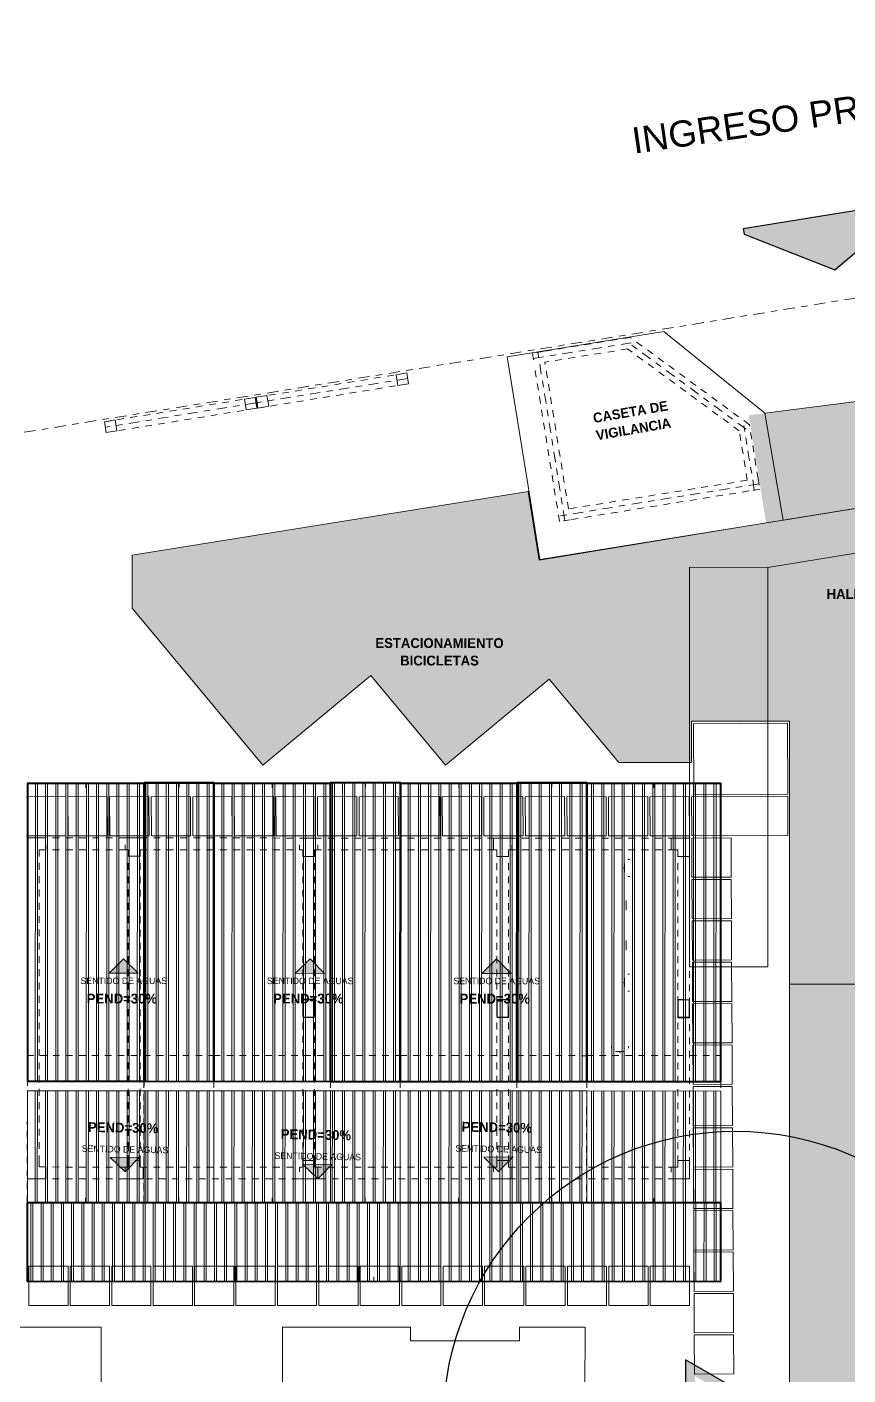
# Model space of a CAD drawing. Header units: inches. Extents: x 1693 to 10990, y 1878 to 5055.
# Drawn here: x 10282.31 to 10295.02, y 4387.97 to 4408.85 of the extents above; entities that cross this region are included whole.
import ezdxf

# ---------------------------------------------------------------- set-up
doc = ezdxf.new("R2010")
doc.units = ezdxf.units.IN
for name, pattern in [('Línea Oculta', [0.15875, 0.105833, -0.052917]), ('Punto & Raya', [0.335139, 0.176389, -0.088194, 0, -0.070556]), ('Punto & Rayas', [0.335139, 0.15875, -0.088194, 0, -0.088194]), ('Rayas Pequeñas', [0.141111, 0.070556, -0.070556])]:
    doc.linetypes.add(name, pattern=pattern)
for name, color, linetype, lineweight, true_color in [('BLOQUE A-COLUMNAS_Pluma_Nº__88', 7, 'Continuous', 20, 0xfd4435), ('BLOQUE A-VIGAS_Pluma_Nº__90', 7, 'Continuous', 5, 0x00bfbf), ('BLOQUE E-MOBILIARIO_Pluma_Nº__167', 7, 'Continuous', 13, 0x6a6a6a), ('CERCO F-COLUMNAS_Pluma_Nº__88', 7, 'Continuous', 20, 0xfd4435), ('CERCO F-VIGAS_Pluma_Nº__69', 7, 'Continuous', 5, 0x71cebe), ('CERCO F-VIGAS_Pluma_Nº__90', 7, 'Continuous', 5, 0x00bfbf), ('CUBIERTA CALAMINON Y TRANSLUCIDO_Pluma_Nº__162', 7, 'Continuous', 25, 0xaaaaaa), ('CUBIERTA CALAMINON Y TRANSLUCIDO_Pluma_Nº__3', 7, 'Continuous', 5, 0xff6600), ('CUBIERTA CALAMINON Y TRANSLUCIDO_Pluma_Nº__4', 7, 'Continuous', 13, 0x029e21), ('CUBIERTA CALAMINON Y TRANSLUCIDO_Pluma_Nº__92', 7, 'Continuous', 13, 0xbf8080), ('Estructura - Forjados_Pluma_Nº__105', 7, 'Continuous', 13, 0xcae6ff), ('Estructura - Forjados_Pluma_Nº__251', 7, 'Continuous', 13, 0x0080c0)]:
    doc.layers.add(name, color=color, linetype=linetype, lineweight=lineweight, true_color=true_color)
for name, color, linetype, lineweight in [('BLOQUE A-ZONAS_Pluma_Nº__1', 7, 'Continuous', 13), ('BLOQUE E-MOBILIARIO_Pluma_Nº__211', 230, 'Continuous', 13), ('CUBIERTA CALAMINON Y TRANSLUCIDO_Pluma_Nº__142', 8, 'Continuous', 13), ('CUBIERTA CALAMINON Y TRANSLUCIDO_Pluma_Nº__222', 7, 'Continuous', 20), ('CUBIERTA CALAMINON Y TRANSLUCIDO_Pluma_Nº__223', 7, 'Continuous', 30), ('CUBIERTA CALAMINON Y TRANSLUCIDO_Pluma_Nº__224', 7, 'Continuous', 40), ('CUBIERTA CALAMINON Y TRANSLUCIDO_Pluma_Nº__247', 5, 'Continuous', 13), ('Estructura - Forjados_Pluma_Nº__101', 252, 'Continuous', 13), ('Estructura - Forjados_Pluma_Nº__141', 7, 'Continuous', 20), ('Estructura - Forjados_Pluma_Nº__222', 7, 'Continuous', 20), ('Nuevo_BLOQUE A-ZONAS_Pluma_Nº__221', 7, 'Continuous', 13), ('PROYECC', 10, 'Punto & Raya', 0)]:
    doc.layers.add(name, color=color, linetype=linetype, lineweight=lineweight)
doc.layers.add('Mastil metalico', color=144, linetype='Continuous')
doc.layers.add('P02', color=2, linetype='Continuous')
doc.styles.add('Estilo_Generado_1', font='arialbd.ttf')
doc.styles.add('Estilo_Generado_11', font='MAIAN.TTF')
doc.styles.add('Estilo_Generado_2', font='arial.ttf')

msp = doc.modelspace()

# ---------------------------------------------------------------- hatches: boundary and pattern name
at = {"layer": 'CUBIERTA CALAMINON Y TRANSLUCIDO_Pluma_Nº__142', "linetype": 'Continuous', "lineweight": 13}
msp.add_hatch(color=8, dxfattribs=at).paths.add_polyline_path([(10294.81, 4405.087), (10295.961, 4406.061), (10295.948, 4406.14), (10293.395, 4405.723), (10293.408, 4405.644)])
at = {"layer": 'CUBIERTA CALAMINON Y TRANSLUCIDO_Pluma_Nº__162', "linetype": 'Continuous', "lineweight": 25, "true_color": 0xaaaaaa}
h = msp.add_hatch(dxfattribs=at)
h.set_pattern_fill('PARQUET_1_4', color=253, scale=0.675042, angle=18.9479, style=0, pattern_type=2)
h.set_pattern_definition([(63.948, (10295.2776, 4391.2599), (-1.09162, 0.53365), [0.759423, -0.455654]), (63.948, (10295.0744, 4391.1901), (-1.09162, 0.53365), [0.759423, -0.455654]), (63.948, (10294.8713, 4391.1204), (-1.09162, 0.53365), [0.759423, -0.455654]), (63.948, (10294.6681, 4391.0506), (-1.09162, 0.53365), [0.759423, -0.455654]), (63.948, (10294.465, 4390.9809), (-1.09162, 0.53365), [0.759423, -0.455654]), (63.948, (10294.2618, 4390.9111), (-1.09162, 0.53365), [0.759423, -0.455654]), (63.948, (10294.0586, 4390.8414), (-1.09162, 0.53365), [0.759423, -0.455654]), (63.948, (10293.8555, 4390.7716), (-1.09162, 0.53365), [0.759423, -0.455654]), (153.948, (10295.5444, 4391.8057), (0.53365, 1.09162), [0.759423, -0.455654]), (153.948, (10295.3412, 4391.7359), (0.53365, 1.09162), [0.759423, -0.455654]), (153.948, (10295.1381, 4391.6662), (0.53365, 1.09162), [0.759423, -0.455654]), (153.948, (10294.9349, 4391.5964), (0.53365, 1.09162), [0.759423, -0.455654]), (153.948, (10294.7318, 4391.5267), (0.53365, 1.09162), [0.759423, -0.455654]), (153.948, (10294.5286, 4391.457), (0.53365, 1.09162), [0.759423, -0.455654]), (153.948, (10294.3255, 4391.3872), (0.53365, 1.09162), [0.759423, -0.455654]), (153.948, (10294.1223, 4391.3174), (0.53365, 1.09162), [0.759423, -0.455654])])
h.paths.add_polyline_path([(10294.105, 4375.237), (10296.078, 4375.237), (10318.901, 4375.275), (10318.838, 4377.679), (10297.581, 4377.768), (10297.583, 4401.792), (10294.114, 4401.226), (10293.748, 4401.171), (10290.236, 4400.593), (10290.149, 4401.134), (10290.064, 4401.659), (10283.936, 4400.673), (10283.936, 4399.848), (10285.96, 4397.417), (10287.628, 4398.806), (10288.785, 4397.416), (10290.388, 4398.751), (10291.467, 4397.457), (10292.591, 4397.459), (10292.591, 4398.101), (10294.113, 4398.1)])
at = {"layer": 'CUBIERTA CALAMINON Y TRANSLUCIDO_Pluma_Nº__4', "linetype": 'Continuous', "lineweight": 0, "true_color": 0xbfe6c7}
msp.add_hatch(color=254, dxfattribs=at).paths.add_polyline_path([(10293.748, 4401.171), (10297.776, 4401.823), (10297.533, 4403.356), (10293.479, 4402.837), (10293.565, 4402.305)])
at = {"layer": 'Estructura - Forjados_Pluma_Nº__101', "linetype": 'Continuous', "lineweight": 13}
h = msp.add_hatch(dxfattribs=at)
h.set_pattern_fill('DOBLE_1_4', color=252, scale=0.675042, angle=18.9479, style=0, pattern_type=2)
h.set_pattern_definition([(89.9945, (10284.33737, 4394.35658), (0.157911, 0.249468), []), (89.9945, (10284.30579, 4394.30668), (0.157911, 0.249468), [])])
h.paths.add_polyline_path([(10284.12, 4392.522), (10284.121, 4397.134), (10285.201, 4397.134), (10285.2, 4392.522)])
h = msp.add_hatch(dxfattribs=at)
h.set_pattern_fill('DOBLE_1_4', color=252, scale=0.675042, angle=18.9479, style=0, pattern_type=2)
h.set_pattern_definition([(89.9945, (10287.22342, 4394.3558), (0.157911, 0.249468), []), (89.9945, (10287.19184, 4394.3059), (0.157911, 0.249468), [])])
h.paths.add_polyline_path([(10287.006, 4392.521), (10287.007, 4397.145), (10288.087, 4397.145), (10288.086, 4392.521)])
h = msp.add_hatch(dxfattribs=at)
h.set_pattern_fill('DOBLE_1_4', color=252, scale=0.675042, angle=18.9479, style=0, pattern_type=2)
h.set_pattern_definition([(89.9945, (10290.10947, 4394.35501), (0.157911, 0.249468), []), (89.9945, (10290.07789, 4394.30512), (0.157911, 0.249468), [])])
h.paths.add_polyline_path([(10289.892, 4392.52), (10289.893, 4397.133), (10290.973, 4397.132), (10290.972, 4392.52)])
h = msp.add_hatch(dxfattribs=at)
h.set_pattern_fill('DOBLE_1_4', color=252, scale=0.675042, angle=18.9479, style=0, pattern_type=2)
h.set_pattern_definition([(269.972, (10284.33637, 4390.53875), (-0.157766, 0.249559), []), (269.972, (10284.30481, 4390.58866), (-0.157766, 0.249559), [])])
h.paths.add_polyline_path([(10284.12, 4392.374), (10284.119, 4390.64), (10285.199, 4390.64), (10285.2, 4392.373)])
h = msp.add_hatch(dxfattribs=at)
h.set_pattern_fill('DOBLE_1_4', color=252, scale=0.675042, angle=18.9479, style=0, pattern_type=2)
h.set_pattern_definition([(269.972, (10287.22241, 4390.53786), (-0.157766, 0.249559), []), (269.972, (10287.19086, 4390.58777), (-0.157766, 0.249559), [])])
h.paths.add_polyline_path([(10287.006, 4392.373), (10287.005, 4390.639), (10288.086, 4390.639), (10288.086, 4392.372)])
h = msp.add_hatch(dxfattribs=at)
h.set_pattern_fill('DOBLE_1_4', color=252, scale=0.675042, angle=18.9479, style=0, pattern_type=2)
h.set_pattern_definition([(269.972, (10290.10846, 4390.53697), (-0.157766, 0.249559), []), (269.972, (10290.07691, 4390.58688), (-0.157766, 0.249559), [])])
h.paths.add_polyline_path([(10289.892, 4392.372), (10289.892, 4390.639), (10290.972, 4390.638), (10290.972, 4392.372)])
h = msp.add_hatch(dxfattribs=at)
h.set_pattern_fill('DOBLE_1_4', color=252, scale=0.675042, angle=18.9479, style=0, pattern_type=2)
h.set_pattern_definition([(89.9945, (10281.76644, 4391.51054), (0.1579108, 0.2494676), []), (89.9945, (10281.73485, 4391.46065), (0.1579108, 0.2494676), [])])
h.paths.add_polyline_path([(10282.312, 4389.425), (10282.312, 4390.641), (10293.045, 4390.638), (10293.045, 4389.422)])
at = {"layer": 'Estructura - Forjados_Pluma_Nº__105', "linetype": 'Continuous', "lineweight": 13, "true_color": 0xcae6ff}
h = msp.add_hatch(dxfattribs=at)
h.set_pattern_fill('DOBLE_1_4', color=254, scale=0.675042, angle=18.9479, style=0, pattern_type=2)
h.set_pattern_definition([(269.972, (10283.2563, 4390.53927), (-0.157766, 0.249559), []), (269.972, (10283.22474, 4390.58918), (-0.157766, 0.249559), [])])
h.paths.add_polyline_path([(10282.314, 4392.374), (10282.313, 4390.641), (10284.119, 4390.64), (10284.12, 4392.374)])
h = msp.add_hatch(dxfattribs=at)
h.set_pattern_fill('DOBLE_1_4', color=254, scale=0.675042, angle=18.9479, style=0, pattern_type=2)
h.set_pattern_definition([(269.972, (10286.14235, 4390.53838), (-0.157766, 0.249559), []), (269.972, (10286.1108, 4390.5883), (-0.157766, 0.249559), [])])
h.paths.add_polyline_path([(10285.2, 4392.373), (10285.199, 4390.64), (10287.005, 4390.639), (10287.006, 4392.373)])
h = msp.add_hatch(dxfattribs=at)
h.set_pattern_fill('DOBLE_1_4', color=254, scale=0.675042, angle=18.9479, style=0, pattern_type=2)
h.set_pattern_definition([(269.972, (10289.0284, 4390.5375), (-0.157766, 0.249559), []), (269.972, (10288.99684, 4390.5874), (-0.157766, 0.249559), [])])
h.paths.add_polyline_path([(10288.086, 4392.373), (10288.085, 4390.639), (10289.892, 4390.639), (10289.892, 4392.372)])
h = msp.add_hatch(dxfattribs=at)
h.set_pattern_fill('DOBLE_1_4', color=254, scale=0.675042, angle=18.9479, style=0, pattern_type=2)
h.set_pattern_definition([(269.972, (10292.18216, 4390.53649), (-0.157766, 0.249559), []), (269.972, (10292.1506, 4390.5864), (-0.157766, 0.249559), [])])
h.paths.add_polyline_path([(10290.972, 4392.372), (10290.972, 4390.638), (10293.045, 4390.638), (10293.046, 4392.371)])
at = {"layer": 'Estructura - Forjados_Pluma_Nº__141', "linetype": 'Continuous', "lineweight": 20}
for points in [[(10283.577, 4394.195), (10283.803, 4394.421), (10284.029, 4394.195)], [(10286.463, 4394.195), (10286.689, 4394.421), (10286.915, 4394.194)], [(10289.349, 4394.194), (10289.575, 4394.42), (10289.801, 4394.194)], [(10283.595, 4391.342), (10283.825, 4391.12), (10284.047, 4391.349)], [(10289.379, 4391.347), (10289.608, 4391.125), (10289.831, 4391.354)], [(10286.579, 4391.234), (10286.808, 4391.011), (10287.031, 4391.24)]]:
    msp.add_hatch(color=7, dxfattribs=at).paths.add_polyline_path(points)
at = {"layer": 'Estructura - Forjados_Pluma_Nº__251', "linetype": 'Continuous', "lineweight": 13, "true_color": 0x0080c0}
h = msp.add_hatch(dxfattribs=at)
h.set_pattern_fill('DOBLE_1_4', color=142, scale=0.675042, angle=18.9479, style=0, pattern_type=2)
h.set_pattern_definition([(89.9945, (10283.2573, 4394.35668), (0.157911, 0.249468), []), (89.9945, (10283.22572, 4394.30678), (0.157911, 0.249468), [])])
h.paths.add_polyline_path([(10282.314, 4392.522), (10282.315, 4397.147), (10284.121, 4397.146), (10284.12, 4392.522)])
h = msp.add_hatch(dxfattribs=at)
h.set_pattern_fill('DOBLE_1_4', color=142, scale=0.675042, angle=18.9479, style=0, pattern_type=2)
h.set_pattern_definition([(89.9945, (10286.14335, 4394.3559), (0.157911, 0.249468), []), (89.9945, (10286.11177, 4394.306), (0.157911, 0.249468), [])])
h.paths.add_polyline_path([(10285.2, 4392.521), (10285.201, 4397.134), (10287.007, 4397.133), (10287.006, 4392.521)])
h = msp.add_hatch(dxfattribs=at)
h.set_pattern_fill('DOBLE_1_4', color=142, scale=0.675042, angle=18.9479, style=0, pattern_type=2)
h.set_pattern_definition([(89.9945, (10289.0294, 4394.35511), (0.157911, 0.249468), []), (89.9945, (10288.99782, 4394.30522), (0.157911, 0.249468), [])])
h.paths.add_polyline_path([(10288.086, 4392.521), (10288.087, 4397.133), (10289.893, 4397.133), (10289.892, 4392.52)])
h = msp.add_hatch(dxfattribs=at)
h.set_pattern_fill('DOBLE_1_4', color=142, scale=0.675042, angle=18.9479, style=0, pattern_type=2)
h.set_pattern_definition([(89.9945, (10292.18316, 4394.35429), (0.157911, 0.2494676), []), (89.9945, (10292.15158, 4394.3044), (0.157911, 0.2494676), [])])
h.paths.add_polyline_path([(10290.972, 4392.52), (10290.973, 4397.132), (10293.047, 4397.132), (10293.046, 4392.519)])
at = {"layer": 'Mastil metalico', "true_color": 0x5e67af}
h = msp.add_hatch(dxfattribs=at)
h.set_pattern_fill('ANGLE', color=165, scale=0.001609)
h.set_pattern_definition([(0, (6033.232176, 688.385944), (0, 0.0112355394), [0.008171301382, -0.003064238018]), (90, (6033.232176, 688.385944), (-0.0112355394, 7e-19), [0.008171301382, -0.003064238018])])
h.paths.add_polyline_path([(10292.501, 4388.208), (10292.501, 4386.278), (10294.172, 4387.243)])
h.paths.add_polyline_path([(10293.883, 4387.243), (10292.646, 4386.529), (10292.646, 4387.957)], flags=16)
h.paths.add_polyline_path([(10293.851, 4387.243), (10292.662, 4386.557), (10292.662, 4387.929)], flags=0)
h.paths.add_polyline_path([(10294.053, 4387.243, -1), (10293.968, 4387.243, -1)], flags=16)
h.paths.add_polyline_path([(10292.662, 4387.929), (10292.662, 4386.557), (10293.851, 4387.243)], flags=0)

# ---------------------------------------------------------------- linework, layer by layer
at = {"layer": 'BLOQUE A-COLUMNAS_Pluma_Nº__88', "color": 20, "linetype": 'Continuous', "lineweight": 20, "true_color": 0xfd4435}
for points in [[(10282.598, 4396.291), (10282.315, 4396.291), (10282.315, 4396.008)], [(10282.497, 4396.008), (10282.497, 4396.109), (10282.598, 4396.109), (10282.598, 4396.183)], [(10284.11, 4396.291), (10283.826, 4396.291)], [(10283.826, 4396.183), (10283.826, 4396.109), (10283.877, 4396.109), (10283.877, 4396.007), (10284.059, 4396.007), (10284.059, 4396.108), (10284.11, 4396.108), (10284.11, 4396.183)], [(10286.81, 4396.29), (10286.526, 4396.29)], [(10286.526, 4396.182), (10286.526, 4396.108), (10286.577, 4396.108), (10286.577, 4396.006), (10286.759, 4396.006), (10286.759, 4396.108), (10286.81, 4396.108), (10286.81, 4396.182)], [(10289.814, 4396.289), (10289.53, 4396.289), (10289.53, 4396.107), (10289.581, 4396.107), (10289.581, 4396.005), (10289.763, 4396.005), (10289.763, 4396.106), (10289.814, 4396.106), (10289.814, 4396.181)], [(10286.758, 4393.617), (10286.759, 4393.792), (10286.576, 4393.793), (10286.576, 4393.617)], [(10289.762, 4393.791), (10289.58, 4393.792), (10289.58, 4393.616)], [(10289.58, 4393.508), (10289.762, 4393.508), (10289.762, 4393.683)], [(10292.456, 4393.791), (10292.382, 4393.791), (10292.382, 4393.507), (10292.564, 4393.507), (10292.564, 4393.79)], [(10286.576, 4393.509), (10286.758, 4393.509)], [(10282.313, 4391.296), (10282.313, 4391.012), (10282.597, 4391.012), (10282.597, 4391.194), (10282.496, 4391.195), (10282.496, 4391.296)], [(10283.825, 4391.012), (10284.108, 4391.012), (10284.108, 4391.194), (10284.058, 4391.194), (10284.058, 4391.295), (10283.983, 4391.295)], [(10283.875, 4391.295), (10283.875, 4391.295), (10283.875, 4391.194), (10283.825, 4391.194), (10283.825, 4391.12)], [(10286.525, 4391.011), (10286.808, 4391.011), (10286.808, 4391.193), (10286.758, 4391.193), (10286.758, 4391.295), (10286.575, 4391.295), (10286.575, 4391.193), (10286.525, 4391.193), (10286.525, 4391.119)], [(10289.529, 4391.01), (10289.529, 4391.01), (10289.812, 4391.01), (10289.812, 4391.192), (10289.762, 4391.192), (10289.762, 4391.293), (10289.579, 4391.293), (10289.579, 4391.192), (10289.529, 4391.192), (10289.529, 4391.118)], [(10292.279, 4391.009), (10292.279, 4391.009), (10292.563, 4391.009), (10292.563, 4391.293), (10292.381, 4391.293), (10292.381, 4391.191), (10292.28, 4391.191), (10292.28, 4391.117)]]:
    msp.add_lwpolyline(points, dxfattribs=at)
for points in [[(10292.281, 4396.288), (10292.281, 4396.106), (10292.382, 4396.106), (10292.382, 4396.004), (10292.564, 4396.004), (10292.564, 4396.288)], [(10286.583, 4393.516), (10286.752, 4393.516), (10286.752, 4393.786), (10286.583, 4393.786)], [(10289.587, 4393.515), (10289.756, 4393.515), (10289.756, 4393.785), (10289.587, 4393.785)], [(10292.388, 4393.514), (10292.557, 4393.514), (10292.557, 4393.784), (10292.388, 4393.784)]]:
    msp.add_lwpolyline(points, close=True, dxfattribs=at)
at = {"layer": 'BLOQUE A-VIGAS_Pluma_Nº__90', "color": 132, "linetype": 'Línea Oculta', "lineweight": 5, "true_color": 0x00bfbf}
for p, q in [((10282.315, 4396.291), (10282.313, 4391.012)), ((10282.315, 4396.291), (10282.497, 4396.291)), ((10282.497, 4396.109), (10282.496, 4391.195)), ((10282.497, 4396.291), (10283.876, 4396.291)), ((10282.497, 4396.109), (10283.876, 4396.108)), ((10283.876, 4396.108), (10283.875, 4391.194)), ((10283.876, 4396.291), (10283.876, 4396.291)), ((10283.876, 4396.291), (10284.059, 4396.291)), ((10284.059, 4396.108), (10284.058, 4391.194)), ((10284.059, 4396.291), (10284.059, 4396.291)), ((10284.059, 4396.291), (10286.577, 4396.29)), ((10284.059, 4396.108), (10286.577, 4396.107)), ((10286.577, 4396.107), (10286.575, 4391.193)), ((10286.577, 4396.29), (10286.577, 4396.29)), ((10286.577, 4396.29), (10286.759, 4396.29)), ((10286.759, 4396.107), (10286.758, 4391.193)), ((10286.759, 4396.29), (10286.759, 4396.29)), ((10286.759, 4396.29), (10289.581, 4396.289)), ((10286.759, 4396.107), (10289.58, 4396.106)), ((10289.58, 4396.106), (10289.579, 4391.192)), ((10289.581, 4396.289), (10289.581, 4396.289)), ((10289.581, 4396.289), (10289.763, 4396.289)), ((10289.763, 4396.106), (10289.762, 4391.192)), ((10289.763, 4396.289), (10289.763, 4396.289)), ((10289.763, 4396.289), (10292.382, 4396.288)), ((10289.763, 4396.106), (10292.382, 4396.105)), ((10292.382, 4396.105), (10292.381, 4391.191)), ((10292.382, 4396.288), (10292.382, 4396.288)), ((10292.382, 4396.288), (10292.564, 4396.288)), ((10292.564, 4396.288), (10292.563, 4391.009)), ((10282.496, 4391.195), (10283.875, 4391.194)), ((10284.058, 4391.194), (10286.575, 4391.193)), ((10286.758, 4391.193), (10289.579, 4391.192)), ((10289.762, 4391.192), (10292.381, 4391.191)), ((10282.313, 4391.012), (10282.496, 4391.012)), ((10282.496, 4391.012), (10282.496, 4391.012)), ((10282.496, 4391.012), (10289.579, 4391.01)), ((10289.579, 4391.01), (10289.762, 4391.01)), ((10289.762, 4391.01), (10292.381, 4391.009)), ((10292.381, 4391.009), (10292.563, 4391.009))]:
    msp.add_line(p, q, dxfattribs=at)
at = {"layer": 'BLOQUE E-MOBILIARIO_Pluma_Nº__167', "color": 251, "linetype": 'Continuous', "lineweight": 13, "true_color": 0x6a6a6a}
for p, q in [((10294.079, 4398.067), (10292.623, 4398.06)), ((10292.623, 4398.06), (10292.628, 4396.964)), ((10294.084, 4396.971), (10294.079, 4398.067)), ((10282.907, 4396.933), (10282.299, 4396.93)), ((10282.91, 4396.326), (10282.907, 4396.933)), ((10283.55, 4396.933), (10282.942, 4396.93)), ((10282.942, 4396.93), (10282.946, 4396.323)), ((10283.553, 4396.326), (10283.55, 4396.933)), ((10284.193, 4396.933), (10283.586, 4396.93)), ((10283.586, 4396.93), (10283.589, 4396.323)), ((10284.197, 4396.326), (10284.193, 4396.933)), ((10284.837, 4396.933), (10284.229, 4396.93)), ((10284.229, 4396.93), (10284.232, 4396.323)), ((10284.84, 4396.326), (10284.837, 4396.933)), ((10285.48, 4396.933), (10284.873, 4396.93)), ((10284.873, 4396.93), (10284.876, 4396.323)), ((10285.483, 4396.326), (10285.48, 4396.933)), ((10286.124, 4396.933), (10285.516, 4396.93)), ((10285.516, 4396.93), (10285.519, 4396.323)), ((10286.127, 4396.326), (10286.124, 4396.933)), ((10286.767, 4396.933), (10286.16, 4396.93)), ((10286.16, 4396.93), (10286.163, 4396.323)), ((10286.77, 4396.326), (10286.767, 4396.933)), ((10287.411, 4396.933), (10286.803, 4396.93)), ((10286.803, 4396.93), (10286.806, 4396.323)), ((10287.414, 4396.326), (10287.411, 4396.933)), ((10288.054, 4396.933), (10287.447, 4396.93)), ((10287.447, 4396.93), (10287.45, 4396.322)), ((10288.057, 4396.326), (10288.054, 4396.933)), ((10288.698, 4396.933), (10288.09, 4396.93)), ((10288.09, 4396.93), (10288.093, 4396.322)), ((10288.701, 4396.325), (10288.698, 4396.933)), ((10289.341, 4396.933), (10288.734, 4396.93)), ((10288.734, 4396.93), (10288.737, 4396.322)), ((10289.344, 4396.325), (10289.341, 4396.933)), ((10289.985, 4396.933), (10289.377, 4396.93)), ((10289.377, 4396.93), (10289.38, 4396.322)), ((10289.988, 4396.325), (10289.985, 4396.933)), ((10290.628, 4396.933), (10290.021, 4396.93)), ((10290.021, 4396.93), (10290.024, 4396.322)), ((10290.631, 4396.325), (10290.628, 4396.933)), ((10291.272, 4396.933), (10290.664, 4396.93)), ((10290.664, 4396.93), (10290.667, 4396.322)), ((10291.275, 4396.325), (10291.272, 4396.933)), ((10291.915, 4396.933), (10291.308, 4396.93)), ((10291.308, 4396.93), (10291.311, 4396.322)), ((10291.918, 4396.325), (10291.915, 4396.933)), ((10292.559, 4396.933), (10291.951, 4396.93)), ((10291.951, 4396.93), (10291.954, 4396.322)), ((10292.562, 4396.325), (10292.559, 4396.933)), ((10294.084, 4396.937), (10292.595, 4396.93)), ((10292.595, 4396.93), (10292.598, 4396.322)), ((10292.628, 4396.964), (10294.084, 4396.971)), ((10294.087, 4396.33), (10294.084, 4396.937)), ((10282.302, 4396.323), (10282.91, 4396.326)), ((10282.946, 4396.323), (10283.553, 4396.326)), ((10283.589, 4396.323), (10284.197, 4396.326)), ((10284.232, 4396.323), (10284.84, 4396.326)), ((10284.876, 4396.323), (10285.483, 4396.326)), ((10285.519, 4396.323), (10286.127, 4396.326)), ((10286.163, 4396.323), (10286.77, 4396.326)), ((10286.806, 4396.323), (10287.414, 4396.326)), ((10287.45, 4396.322), (10288.057, 4396.326)), ((10288.093, 4396.322), (10288.701, 4396.325)), ((10288.737, 4396.322), (10289.344, 4396.325)), ((10289.38, 4396.322), (10289.988, 4396.325)), ((10290.024, 4396.322), (10290.631, 4396.325)), ((10290.667, 4396.322), (10291.275, 4396.325)), ((10291.311, 4396.322), (10291.918, 4396.325)), ((10291.954, 4396.322), (10292.562, 4396.325)), ((10292.598, 4396.322), (10294.087, 4396.33)), ((10293.205, 4396.291), (10292.598, 4396.288)), ((10292.598, 4396.288), (10292.601, 4395.681)), ((10293.209, 4395.684), (10293.205, 4396.291)), ((10292.601, 4395.681), (10293.209, 4395.684)), ((10293.209, 4395.65), (10292.601, 4395.647)), ((10292.601, 4395.647), (10292.604, 4395.04)), ((10293.212, 4395.043), (10293.209, 4395.65)), ((10292.604, 4395.04), (10293.212, 4395.043)), ((10293.212, 4395.009), (10292.604, 4395.006)), ((10292.604, 4395.006), (10292.607, 4394.398)), ((10293.215, 4394.401), (10293.212, 4395.009)), ((10292.607, 4394.398), (10293.215, 4394.401)), ((10293.215, 4394.368), (10292.608, 4394.365)), ((10292.608, 4394.365), (10292.611, 4393.757)), ((10293.218, 4393.76), (10293.215, 4394.368)), ((10292.611, 4393.757), (10293.218, 4393.76)), ((10293.218, 4393.726), (10292.611, 4393.723)), ((10292.611, 4393.723), (10292.614, 4393.116)), ((10293.221, 4393.119), (10293.218, 4393.726)), ((10292.614, 4393.116), (10293.221, 4393.119)), ((10293.222, 4393.085), (10292.614, 4393.082)), ((10292.614, 4393.082), (10292.617, 4392.475)), ((10293.225, 4392.478), (10293.222, 4393.085)), ((10292.617, 4392.475), (10293.225, 4392.478)), ((10293.225, 4392.444), (10292.617, 4392.441)), ((10292.617, 4392.441), (10292.62, 4391.833)), ((10293.228, 4391.836), (10293.225, 4392.444)), ((10292.62, 4391.833), (10293.228, 4391.836)), ((10293.228, 4391.803), (10292.62, 4391.799)), ((10292.62, 4391.799), (10292.623, 4391.192)), ((10293.231, 4391.195), (10293.228, 4391.803)), ((10292.623, 4391.192), (10293.231, 4391.195)), ((10293.231, 4391.161), (10292.624, 4391.158)), ((10292.624, 4391.158), (10292.627, 4390.551)), ((10293.234, 4390.554), (10293.231, 4391.161)), ((10292.627, 4390.551), (10293.234, 4390.554)), ((10293.234, 4390.52), (10292.627, 4390.517)), ((10292.627, 4390.517), (10292.63, 4389.909)), ((10293.237, 4389.912), (10293.234, 4390.52)), ((10292.63, 4389.909), (10293.237, 4389.912)), ((10293.238, 4389.879), (10292.63, 4389.876)), ((10292.63, 4389.876), (10292.633, 4389.268)), ((10293.241, 4389.271), (10293.238, 4389.879)), ((10282.943, 4389.659), (10282.336, 4389.659)), ((10282.336, 4389.659), (10282.336, 4389.052)), ((10282.943, 4389.052), (10282.943, 4389.659)), ((10283.585, 4389.659), (10282.977, 4389.659)), ((10282.977, 4389.659), (10282.977, 4389.052)), ((10283.585, 4389.052), (10283.585, 4389.659)), ((10284.226, 4389.659), (10283.619, 4389.659)), ((10283.619, 4389.659), (10283.619, 4389.052)), ((10284.226, 4389.052), (10284.226, 4389.659)), ((10284.867, 4389.659), (10284.26, 4389.659)), ((10284.26, 4389.659), (10284.26, 4389.052)), ((10284.867, 4389.052), (10284.867, 4389.659)), ((10285.509, 4389.659), (10284.901, 4389.659)), ((10284.901, 4389.659), (10284.901, 4389.052)), ((10285.509, 4389.052), (10285.509, 4389.659)), ((10286.15, 4389.659), (10285.542, 4389.659)), ((10285.542, 4389.659), (10285.542, 4389.052)), ((10286.15, 4389.052), (10286.15, 4389.659)), ((10286.791, 4389.659), (10286.184, 4389.659)), ((10286.184, 4389.659), (10286.184, 4389.052)), ((10286.791, 4389.052), (10286.791, 4389.659)), ((10287.433, 4389.659), (10286.825, 4389.659)), ((10286.825, 4389.659), (10286.825, 4389.052)), ((10287.433, 4389.052), (10287.433, 4389.659)), ((10288.074, 4389.659), (10287.466, 4389.659)), ((10287.466, 4389.659), (10287.466, 4389.052)), ((10288.074, 4389.052), (10288.074, 4389.659)), ((10288.715, 4389.659), (10288.108, 4389.659)), ((10288.108, 4389.659), (10288.108, 4389.052)), ((10288.715, 4389.052), (10288.715, 4389.659)), ((10289.356, 4389.659), (10288.749, 4389.659)), ((10288.749, 4389.659), (10288.749, 4389.052)), ((10289.356, 4389.052), (10289.356, 4389.659)), ((10289.998, 4389.659), (10289.39, 4389.659)), ((10289.39, 4389.659), (10289.39, 4389.052)), ((10289.998, 4389.052), (10289.998, 4389.659)), ((10290.639, 4389.659), (10290.031, 4389.659)), ((10290.031, 4389.659), (10290.031, 4389.052)), ((10290.639, 4389.052), (10290.639, 4389.659)), ((10291.28, 4389.659), (10290.673, 4389.659)), ((10290.673, 4389.659), (10290.673, 4389.052)), ((10291.28, 4389.052), (10291.28, 4389.659)), ((10291.922, 4389.659), (10291.314, 4389.659)), ((10291.314, 4389.659), (10291.314, 4389.052)), ((10291.922, 4389.052), (10291.922, 4389.659)), ((10292.563, 4389.659), (10291.955, 4389.659)), ((10291.955, 4389.659), (10291.955, 4389.052)), ((10292.563, 4389.052), (10292.563, 4389.659)), ((10292.633, 4389.268), (10293.241, 4389.271)), ((10293.241, 4389.237), (10292.633, 4389.234)), ((10292.633, 4389.234), (10292.636, 4388.627)), ((10293.244, 4388.63), (10293.241, 4389.237)), ((10282.336, 4389.052), (10282.943, 4389.052)), ((10282.977, 4389.052), (10283.585, 4389.052)), ((10283.619, 4389.052), (10284.226, 4389.052)), ((10284.26, 4389.052), (10284.867, 4389.052)), ((10284.901, 4389.052), (10285.509, 4389.052)), ((10285.542, 4389.052), (10286.15, 4389.052)), ((10286.184, 4389.052), (10286.791, 4389.052)), ((10286.825, 4389.052), (10287.433, 4389.052)), ((10287.466, 4389.052), (10288.074, 4389.052)), ((10288.108, 4389.052), (10288.715, 4389.052)), ((10288.749, 4389.052), (10289.356, 4389.052)), ((10289.39, 4389.052), (10289.998, 4389.052)), ((10290.031, 4389.052), (10290.639, 4389.052)), ((10290.673, 4389.052), (10291.28, 4389.052)), ((10291.314, 4389.052), (10291.922, 4389.052)), ((10291.955, 4389.052), (10292.563, 4389.052)), ((10292.636, 4388.627), (10293.244, 4388.63)), ((10293.244, 4388.596), (10292.636, 4388.593)), ((10292.636, 4388.593), (10292.639, 4387.986)), ((10293.247, 4387.989), (10293.244, 4388.596)), ((10292.639, 4387.986), (10293.247, 4387.989))]:
    msp.add_line(p, q, dxfattribs=at)
for points in [[(10297.582, 4394.025), (10294.111, 4394.026), (10294.109, 4387.755)], [(10283.456, 4387.434), (10283.456, 4388.715), (10281.431, 4388.716), (10279.137, 4388.717), (10279.136, 4387.434)], [(10290.944, 4387.7), (10290.945, 4388.713), (10289.932, 4388.713), (10289.932, 4388.505), (10288.245, 4388.505), (10288.245, 4388.714), (10286.264, 4388.714), (10286.264, 4387.433)]]:
    msp.add_lwpolyline(points, dxfattribs=at)
at = {"layer": 'BLOQUE E-MOBILIARIO_Pluma_Nº__211', "color": 230, "linetype": 'Continuous', "lineweight": 13}
for p, q in [((10291.555, 4395.894), (10291.555, 4395.761)), ((10291.609, 4395.959), (10291.637, 4395.959)), ((10291.548, 4395.837), (10291.558, 4395.837)), ((10291.548, 4395.818), (10291.548, 4395.837)), ((10291.558, 4395.818), (10291.548, 4395.818)), ((10291.609, 4395.695), (10291.637, 4395.695)), ((10291.584, 4395.249), (10291.584, 4395.322)), ((10291.584, 4395.175), (10291.584, 4395.249)), ((10291.584, 4394.702), (10291.584, 4394.629)), ((10291.584, 4394.629), (10291.584, 4394.555)), ((10291.557, 4394.059), (10291.547, 4394.059)), ((10291.547, 4394.059), (10291.547, 4394.041)), ((10291.547, 4394.041), (10291.557, 4394.041)), ((10291.554, 4393.983), (10291.554, 4394.117)), ((10291.609, 4394.182), (10291.636, 4394.182)), ((10291.609, 4393.918), (10291.636, 4393.918)), ((10292.339, 4393.327), (10292.339, 4393.254)), ((10292.339, 4393.254), (10292.339, 4393.18)), ((10291.353, 4393.036), (10291.353, 4393.064)), ((10291.552, 4392.982), (10291.419, 4392.982)), ((10291.476, 4392.985), (10291.476, 4392.975)), ((10291.476, 4392.975), (10291.495, 4392.975)), ((10291.495, 4392.975), (10291.495, 4392.985)), ((10291.618, 4393.036), (10291.618, 4393.064))]:
    msp.add_line(p, q, dxfattribs=at)
at = {"layer": 'CERCO F-COLUMNAS_Pluma_Nº__88', "color": 20, "linetype": 'Continuous', "lineweight": 20, "true_color": 0xfd4435}
for points in [[(10288.215, 4403.325), (10288.049, 4403.298), (10288.022, 4403.465), (10288.188, 4403.492)], [(10288.215, 4403.325), (10288.049, 4403.298), (10288.022, 4403.465), (10288.188, 4403.492)], [(10288.215, 4403.325), (10288.049, 4403.298), (10288.022, 4403.465), (10288.188, 4403.492)], [(10288.215, 4403.325), (10288.049, 4403.298), (10288.022, 4403.465), (10288.188, 4403.492)], [(10285.866, 4402.946), (10285.699, 4402.919), (10285.673, 4403.086), (10285.839, 4403.113)], [(10285.866, 4402.946), (10285.699, 4402.919), (10285.673, 4403.086), (10285.839, 4403.113)], [(10285.866, 4402.946), (10285.699, 4402.919), (10285.673, 4403.086), (10285.839, 4403.113)], [(10285.866, 4402.946), (10285.699, 4402.919), (10285.673, 4403.086), (10285.839, 4403.113)], [(10286.049, 4402.976), (10285.883, 4402.949), (10285.856, 4403.115), (10286.022, 4403.142)], [(10286.049, 4402.976), (10285.883, 4402.949), (10285.856, 4403.115), (10286.022, 4403.142)], [(10286.049, 4402.976), (10285.883, 4402.949), (10285.856, 4403.115), (10286.022, 4403.142)], [(10286.049, 4402.976), (10285.883, 4402.949), (10285.856, 4403.115), (10286.022, 4403.142)], [(10283.7, 4402.597), (10283.533, 4402.57), (10283.507, 4402.737), (10283.673, 4402.764)], [(10283.7, 4402.597), (10283.533, 4402.57), (10283.507, 4402.737), (10283.673, 4402.764)], [(10283.7, 4402.597), (10283.533, 4402.57), (10283.507, 4402.737), (10283.673, 4402.764)], [(10283.7, 4402.597), (10283.533, 4402.57), (10283.507, 4402.737), (10283.673, 4402.764)]]:
    msp.add_lwpolyline(points, close=True, dxfattribs=at)
at = {"layer": 'CERCO F-VIGAS_Pluma_Nº__69', "color": 123, "linetype": 'Punto & Rayas', "lineweight": 5, "true_color": 0x71cebe}
for p, q in [((10291.659, 4403.96), (10290.144, 4403.716)), ((10293.439, 4402.623), (10291.596, 4403.976)), ((10290.633, 4401.207), (10290.214, 4403.813)), ((10288.202, 4403.408), (10285.869, 4403.032)), ((10288.202, 4403.408), (10285.869, 4403.032)), ((10288.202, 4403.408), (10285.869, 4403.032)), ((10288.202, 4403.408), (10285.869, 4403.032)), ((10285.853, 4403.029), (10283.52, 4402.653)), ((10285.853, 4403.029), (10283.52, 4402.653)), ((10285.853, 4403.029), (10283.52, 4402.653)), ((10285.853, 4403.029), (10283.52, 4402.653)), ((10293.566, 4401.678), (10293.405, 4402.677)), ((10293.636, 4401.775), (10290.537, 4401.277))]:
    msp.add_line(p, q, dxfattribs=at)
at = {"layer": 'CERCO F-VIGAS_Pluma_Nº__90', "color": 132, "linetype": 'Línea Oculta', "lineweight": 5, "true_color": 0x00bfbf}
for p, q in [((10291.645, 4404.043), (10290.297, 4403.826)), ((10291.646, 4404.044), (10291.645, 4404.043)), ((10293.489, 4402.691), (10291.646, 4404.044)), ((10290.297, 4403.826), (10290.13, 4403.799)), ((10290.297, 4403.826), (10290.297, 4403.826)), ((10291.604, 4403.865), (10290.324, 4403.66)), ((10293.333, 4402.596), (10291.604, 4403.865)), ((10290.13, 4403.799), (10290.157, 4403.633)), ((10290.157, 4403.633), (10290.157, 4403.633)), ((10290.55, 4401.193), (10290.157, 4403.633)), ((10290.69, 4401.387), (10290.324, 4403.66)), ((10288.188, 4403.492), (10285.856, 4403.115)), ((10288.188, 4403.492), (10285.856, 4403.115)), ((10288.188, 4403.492), (10285.856, 4403.115)), ((10288.188, 4403.492), (10285.856, 4403.115)), ((10288.188, 4403.492), (10288.215, 4403.325)), ((10288.188, 4403.492), (10288.215, 4403.325)), ((10288.188, 4403.492), (10288.215, 4403.325)), ((10288.188, 4403.492), (10288.215, 4403.325)), ((10288.215, 4403.325), (10285.883, 4402.949)), ((10288.215, 4403.325), (10285.883, 4402.949)), ((10288.215, 4403.325), (10285.883, 4402.949)), ((10288.215, 4403.325), (10285.883, 4402.949)), ((10285.839, 4403.113), (10283.507, 4402.737)), ((10285.839, 4403.113), (10283.507, 4402.737)), ((10285.839, 4403.113), (10283.507, 4402.737)), ((10285.839, 4403.113), (10283.507, 4402.737)), ((10285.839, 4403.113), (10285.866, 4402.946)), ((10285.839, 4403.113), (10285.866, 4402.946)), ((10285.839, 4403.113), (10285.866, 4402.946)), ((10285.839, 4403.113), (10285.866, 4402.946)), ((10285.856, 4403.115), (10285.883, 4402.949)), ((10285.856, 4403.115), (10285.883, 4402.949)), ((10285.856, 4403.115), (10285.883, 4402.949)), ((10285.856, 4403.115), (10285.883, 4402.949)), ((10285.866, 4402.946), (10283.533, 4402.57)), ((10285.866, 4402.946), (10283.533, 4402.57)), ((10285.866, 4402.946), (10283.533, 4402.57)), ((10285.866, 4402.946), (10283.533, 4402.57)), ((10283.507, 4402.737), (10283.533, 4402.57)), ((10283.507, 4402.737), (10283.533, 4402.57)), ((10283.507, 4402.737), (10283.533, 4402.57)), ((10283.507, 4402.737), (10283.533, 4402.57)), ((10293.456, 4401.831), (10293.333, 4402.596)), ((10293.489, 4402.691), (10293.489, 4402.691)), ((10293.623, 4401.858), (10293.489, 4402.691)), ((10293.456, 4401.831), (10290.69, 4401.387)), ((10293.623, 4401.858), (10293.623, 4401.858)), ((10293.623, 4401.858), (10293.65, 4401.692)), ((10293.483, 4401.665), (10290.717, 4401.22)), ((10293.65, 4401.691), (10293.483, 4401.664)), ((10293.483, 4401.664), (10293.483, 4401.665)), ((10293.65, 4401.691), (10293.65, 4401.692)), ((10290.717, 4401.22), (10290.55, 4401.193)), ((10290.717, 4401.22), (10290.717, 4401.22))]:
    msp.add_line(p, q, dxfattribs=at)
at = {"layer": 'CUBIERTA CALAMINON Y TRANSLUCIDO_Pluma_Nº__222', "color": 7, "linetype": 'Continuous', "lineweight": 20, "flags": 128}
msp.add_lwpolyline([(10294.105, 4375.237), (10296.078, 4375.237), (10318.901, 4375.275), (10318.838, 4377.679), (10297.581, 4377.768), (10297.583, 4401.792), (10294.114, 4401.226), (10293.748, 4401.171), (10290.236, 4400.593), (10290.149, 4401.134), (10290.064, 4401.659), (10283.936, 4400.673), (10283.936, 4399.848), (10285.96, 4397.417), (10287.628, 4398.806), (10288.785, 4397.416), (10290.388, 4398.751), (10291.467, 4397.457), (10292.591, 4397.459), (10292.591, 4398.101), (10294.113, 4398.1)], close=True, dxfattribs=at)
at = {"layer": 'CUBIERTA CALAMINON Y TRANSLUCIDO_Pluma_Nº__223', "color": 7, "linetype": 'Continuous', "lineweight": 30, "flags": 128}
msp.add_lwpolyline([(10294.81, 4405.087), (10295.961, 4406.061), (10295.948, 4406.14), (10293.395, 4405.723), (10293.408, 4405.644)], close=True, dxfattribs=at)
at = {"layer": 'CUBIERTA CALAMINON Y TRANSLUCIDO_Pluma_Nº__224', "color": 7, "linetype": 'Continuous', "lineweight": 40}
for points in [[(10282.315, 4397.135), (10282.315, 4397.135), (10282.314, 4392.523), (10282.314, 4392.523), (10284.12, 4392.522), (10284.12, 4392.522), (10284.121, 4397.135), (10284.121, 4397.135)], [(10284.121, 4397.146), (10284.121, 4397.146), (10284.119, 4392.522), (10284.119, 4392.522), (10285.199, 4392.521), (10285.199, 4392.521), (10285.201, 4397.146), (10285.201, 4397.146)], [(10285.201, 4397.134), (10285.201, 4397.134), (10285.2, 4392.522), (10285.2, 4392.522), (10287.006, 4392.521), (10287.006, 4392.521), (10287.007, 4397.134), (10287.007, 4397.134)], [(10287.007, 4397.145), (10287.007, 4397.145), (10287.005, 4392.521), (10287.005, 4392.521), (10288.085, 4392.521), (10288.085, 4392.521), (10288.087, 4397.145), (10288.087, 4397.145)], [(10288.087, 4397.133), (10288.087, 4397.133), (10288.086, 4392.521), (10288.086, 4392.521), (10289.892, 4392.52), (10289.892, 4392.52), (10289.893, 4397.133), (10289.893, 4397.133)], [(10289.893, 4397.144), (10289.893, 4397.144), (10289.891, 4392.52), (10289.891, 4392.52), (10290.971, 4392.52), (10290.971, 4392.52), (10290.973, 4397.144), (10290.973, 4397.144)], [(10290.973, 4397.132), (10290.973, 4397.132), (10290.972, 4392.52), (10290.972, 4392.52), (10293.046, 4392.519), (10293.046, 4392.519), (10293.047, 4397.132), (10293.047, 4397.132)], [(10293.045, 4389.423), (10293.045, 4389.423), (10293.045, 4390.638), (10293.045, 4390.638), (10282.312, 4390.641), (10282.312, 4390.641), (10282.312, 4389.426), (10282.312, 4389.426)]]:
    msp.add_lwpolyline(points, close=True, dxfattribs=at)
at = {"layer": 'CUBIERTA CALAMINON Y TRANSLUCIDO_Pluma_Nº__247', "color": 5, "linetype": 'Rayas Pequeñas', "lineweight": 13}
for p, q in [((10283.218, 4397.135), (10283.218, 4397.067)), ((10284.661, 4397.146), (10284.661, 4397.078)), ((10286.104, 4397.134), (10286.104, 4397.066)), ((10287.547, 4397.145), (10287.547, 4397.077)), ((10288.99, 4397.133), (10288.99, 4397.065)), ((10290.433, 4397.144), (10290.433, 4397.077)), ((10292.01, 4397.132), (10292.01, 4397.065)), ((10283.215, 4390.652), (10283.215, 4390.719)), ((10284.657, 4390.651), (10284.658, 4390.719)), ((10286.101, 4390.651), (10286.101, 4390.718)), ((10287.544, 4390.65), (10287.544, 4390.718)), ((10288.987, 4390.65), (10288.987, 4390.718)), ((10290.43, 4390.65), (10290.43, 4390.717)), ((10292.008, 4390.638), (10292.008, 4390.706)), ((10287.678, 4389.424), (10287.678, 4389.492))]:
    msp.add_line(p, q, dxfattribs=at)
for points in [[(10282.312, 4390.652), (10282.312, 4390.652), (10282.313, 4392.923), (10282.313, 4392.923), (10284.118, 4392.922), (10284.118, 4392.922), (10284.117, 4390.652), (10284.117, 4390.652)], [(10284.118, 4390.652), (10284.117, 4390.652), (10284.119, 4392.922), (10284.119, 4392.922), (10285.199, 4392.921), (10285.199, 4392.921), (10285.198, 4390.651), (10285.197, 4390.651)], [(10285.199, 4390.651), (10285.198, 4390.651), (10285.199, 4392.922), (10285.199, 4392.922), (10287.004, 4392.921), (10287.004, 4392.921), (10287.004, 4390.651), (10287.004, 4390.651)], [(10287.004, 4390.651), (10287.003, 4390.651), (10287.005, 4392.921), (10287.005, 4392.921), (10288.085, 4392.92), (10288.085, 4392.92), (10288.084, 4390.65), (10288.083, 4390.65)], [(10288.085, 4390.65), (10288.085, 4390.65), (10288.085, 4392.921), (10288.085, 4392.921), (10289.89, 4392.92), (10289.89, 4392.92), (10289.89, 4390.65), (10289.89, 4390.65)], [(10289.89, 4390.65), (10289.89, 4390.65), (10289.891, 4392.92), (10289.891, 4392.92), (10290.971, 4392.919), (10290.971, 4392.919), (10290.97, 4390.649), (10290.97, 4390.649)], [(10290.971, 4390.638), (10290.971, 4390.638), (10290.971, 4392.92), (10290.971, 4392.92), (10293.046, 4392.92), (10293.046, 4392.92), (10293.045, 4390.638), (10293.045, 4390.638)]]:
    msp.add_lwpolyline(points, close=True, dxfattribs=at)
at = {"layer": 'CUBIERTA CALAMINON Y TRANSLUCIDO_Pluma_Nº__3', "color": 30, "linetype": 'Continuous', "lineweight": 5, "true_color": 0xff6600}
msp.add_lwpolyline([(10290.247, 4400.604), (10297.776, 4401.823), (10297.533, 4403.356), (10293.727, 4402.869), (10292.164, 4404.133), (10289.739, 4403.742), (10290.063, 4401.738)], close=True, dxfattribs=at)
msp.add_lwpolyline([(10293.727, 4402.869), (10294.012, 4401.214)], dxfattribs=at)
at = {"layer": 'CUBIERTA CALAMINON Y TRANSLUCIDO_Pluma_Nº__92', "color": 23, "linetype": 'Continuous', "lineweight": 13, "true_color": 0xbf8080, "flags": 128}
for points in [[(10293.777, 4400.481), (10295.323, 4400.73)], [(10292.562, 4400.485), (10293.777, 4400.481)], [(10292.562, 4394.297), (10292.562, 4400.485)], [(10292.562, 4400.485), (10292.562, 4400.485)], [(10292.562, 4400.485), (10292.562, 4394.297)], [(10293.777, 4400.481), (10293.773, 4394.297)], [(10293.773, 4394.297), (10293.773, 4396.557), (10293.777, 4400.481)], [(10293.777, 4400.481), (10293.773, 4396.549), (10293.773, 4394.297)], [(10293.777, 4400.481), (10293.777, 4400.481)], [(10293.773, 4394.297), (10292.562, 4394.297)], [(10292.562, 4394.297), (10292.562, 4394.297)], [(10293.773, 4394.297), (10293.773, 4394.297)]]:
    msp.add_lwpolyline(points, dxfattribs=at)
at = {"layer": 'Estructura - Forjados_Pluma_Nº__222', "color": 7, "linetype": 'Continuous', "lineweight": 20, "flags": 128}
for points in [[(10282.314, 4392.522), (10282.315, 4397.147), (10284.121, 4397.146), (10284.12, 4392.522)], [(10284.12, 4392.522), (10284.121, 4397.134), (10285.201, 4397.134), (10285.2, 4392.522)], [(10285.2, 4392.521), (10285.201, 4397.134), (10287.007, 4397.133), (10287.006, 4392.521)], [(10287.006, 4392.521), (10287.007, 4397.145), (10288.087, 4397.145), (10288.086, 4392.521)], [(10288.086, 4392.521), (10288.087, 4397.133), (10289.893, 4397.133), (10289.892, 4392.52)], [(10289.892, 4392.52), (10289.893, 4397.133), (10290.973, 4397.132), (10290.972, 4392.52)], [(10290.972, 4392.52), (10290.973, 4397.132), (10293.047, 4397.132), (10293.046, 4392.519)], [(10283.577, 4394.195), (10283.803, 4394.421), (10284.029, 4394.195)], [(10286.463, 4394.195), (10286.689, 4394.421), (10286.915, 4394.194)], [(10289.349, 4394.194), (10289.575, 4394.42), (10289.801, 4394.194)], [(10282.314, 4392.374), (10282.313, 4390.641), (10284.119, 4390.64), (10284.12, 4392.374)], [(10284.12, 4392.374), (10284.119, 4390.64), (10285.199, 4390.64), (10285.2, 4392.373)], [(10285.2, 4392.373), (10285.199, 4390.64), (10287.005, 4390.639), (10287.006, 4392.373)], [(10287.006, 4392.373), (10287.005, 4390.639), (10288.086, 4390.639), (10288.086, 4392.372)], [(10288.086, 4392.373), (10288.085, 4390.639), (10289.892, 4390.639), (10289.892, 4392.372)], [(10289.892, 4392.372), (10289.892, 4390.639), (10290.972, 4390.638), (10290.972, 4392.372)], [(10290.972, 4392.372), (10290.972, 4390.638), (10293.045, 4390.638), (10293.046, 4392.371)], [(10283.595, 4391.342), (10283.825, 4391.12), (10284.047, 4391.349)], [(10289.379, 4391.347), (10289.608, 4391.125), (10289.831, 4391.354)], [(10286.579, 4391.234), (10286.808, 4391.011), (10287.031, 4391.24)], [(10282.312, 4389.425), (10282.312, 4390.641), (10293.045, 4390.638), (10293.045, 4389.422)]]:
    msp.add_lwpolyline(points, close=True, dxfattribs=at)
at = {"layer": 'Mastil metalico'}
msp.add_lwpolyline([(10294.172, 4387.243), (10292.501, 4388.208), (10292.501, 4386.278)], close=True, dxfattribs=at)
at = {"layer": 'P02'}
msp.add_circle((10293.272, 4387.229), 4.52, dxfattribs=at)
at = {"layer": 'PROYECC', "flags": 128}
msp.add_lwpolyline([(10321.734, 4336.093), (10321.126, 4408.851), (10257.755, 4398.616), (10257.754, 4363.711), (10292.558, 4360.827), (10290.711, 4338.7)], close=True, dxfattribs=at)

# ---------------------------------------------------------------- texts
at = {"layer": 'BLOQUE A-ZONAS_Pluma_Nº__1', "color": 7, "linetype": 'Continuous', "lineweight": 13, "char_height": 0.15188, "width": 2.25234, "attachment_point": 2, "line_spacing_factor": 1.070115, "style": 'Estilo_Generado_1'}
for s, insert, rotation in [('\\A1;{\\pqc;\\fCentury Gothic|b1|i0|c0|p34;CASETA DE VIGILANCIA}', (10291.636, 4402.965), 9.7307), ('\\A1;{\\pqc;\\fCentury Gothic|b1|i0|c0|p34;ESTACIONAMIENTO BICICLETAS}', (10288.693, 4399.385), 359.9807)]:
    msp.add_mtext(s, dxfattribs=dict(at, insert=insert, rotation=rotation))
at = {"layer": 'BLOQUE A-ZONAS_Pluma_Nº__1', "color": 7, "linetype": 'Continuous', "lineweight": 13, "attachment_point": 2}
for s, insert, char_height, rotation, style in [('\\A1;{\\pqc;\\fCentury Gothic|b1|i0|c0|p34;HALL DE RECEPCION}', (10295.757, 4400.144), 0.15188, 359.9807, 'Estilo_Generado_1'), ('\\A1;{\\pqc;\\fCentury Gothic|b0|i0|c0|p34;SENTIDO DE AGUAS}', (10283.805, 4394.129), 0.10126, 359.9807, 'Estilo_Generado_2'), ('\\A1;{\\pqc;\\fCentury Gothic|b0|i0|c0|p34;SENTIDO DE AGUAS}', (10286.691, 4394.128), 0.10126, 359.9807, 'Estilo_Generado_2'), ('\\A1;{\\pqc;\\fCentury Gothic|b0|i0|c0|p34;SENTIDO DE AGUAS}', (10289.577, 4394.127), 0.10126, 359.9807, 'Estilo_Generado_2'), ('\\A1;{\\pqc;\\fCentury Gothic|b1|i0|c0|p34;PEND=30%}', (10283.776, 4393.879), 0.15188, 359.9807, 'Estilo_Generado_1'), ('\\A1;{\\pqc;\\fCentury Gothic|b1|i0|c0|p34;PEND=30%}', (10286.662, 4393.879), 0.15188, 359.9807, 'Estilo_Generado_1'), ('\\A1;{\\pqc;\\fCentury Gothic|b1|i0|c0|p34;PEND=30%}', (10289.548, 4393.878), 0.15188, 359.9807, 'Estilo_Generado_1'), ('\\A1;{\\pqc;\\fCentury Gothic|b1|i0|c0|p34;PEND=30%}', (10283.798, 4391.88), 0.15188, 358.9479, 'Estilo_Generado_1'), ('\\A1;{\\pqc;\\fCentury Gothic|b1|i0|c0|p34;PEND=30%}', (10286.781, 4391.771), 0.15188, 358.9479, 'Estilo_Generado_1'), ('\\A1;{\\pqc;\\fCentury Gothic|b1|i0|c0|p34;PEND=30%}', (10289.581, 4391.885), 0.15188, 358.9479, 'Estilo_Generado_1'), ('\\A1;{\\pqc;\\fCentury Gothic|b0|i0|c0|p34;SENTIDO DE AGUAS}', (10283.825, 4391.519), 0.10126, 358.9479, 'Estilo_Generado_2'), ('\\A1;{\\pqc;\\fCentury Gothic|b0|i0|c0|p34;SENTIDO DE AGUAS}', (10289.609, 4391.523), 0.10126, 358.9479, 'Estilo_Generado_2'), ('\\A1;{\\pqc;\\fCentury Gothic|b0|i0|c0|p34;SENTIDO DE AGUAS}', (10286.809, 4391.41), 0.10126, 358.9479, 'Estilo_Generado_2')]:
    msp.add_mtext(s, dxfattribs=dict(at, insert=insert, char_height=char_height, rotation=rotation, style=style))
at = {"layer": 'Nuevo_BLOQUE A-ZONAS_Pluma_Nº__221', "color": 7, "linetype": 'Continuous', "lineweight": 13, "insert": (10291.706, 4406.881), "char_height": 0.40503, "attachment_point": 7, "rotation": 8.254, "style": 'Estilo_Generado_11'}
msp.add_mtext('\\A1;{\\pql;\\fArial|b0|i0|c0|p34;INGRESO \\fArial|b0|i0|c0|p34;PRINCIPAL}', dxfattribs=at)

doc.saveas('drawing.dxf')
